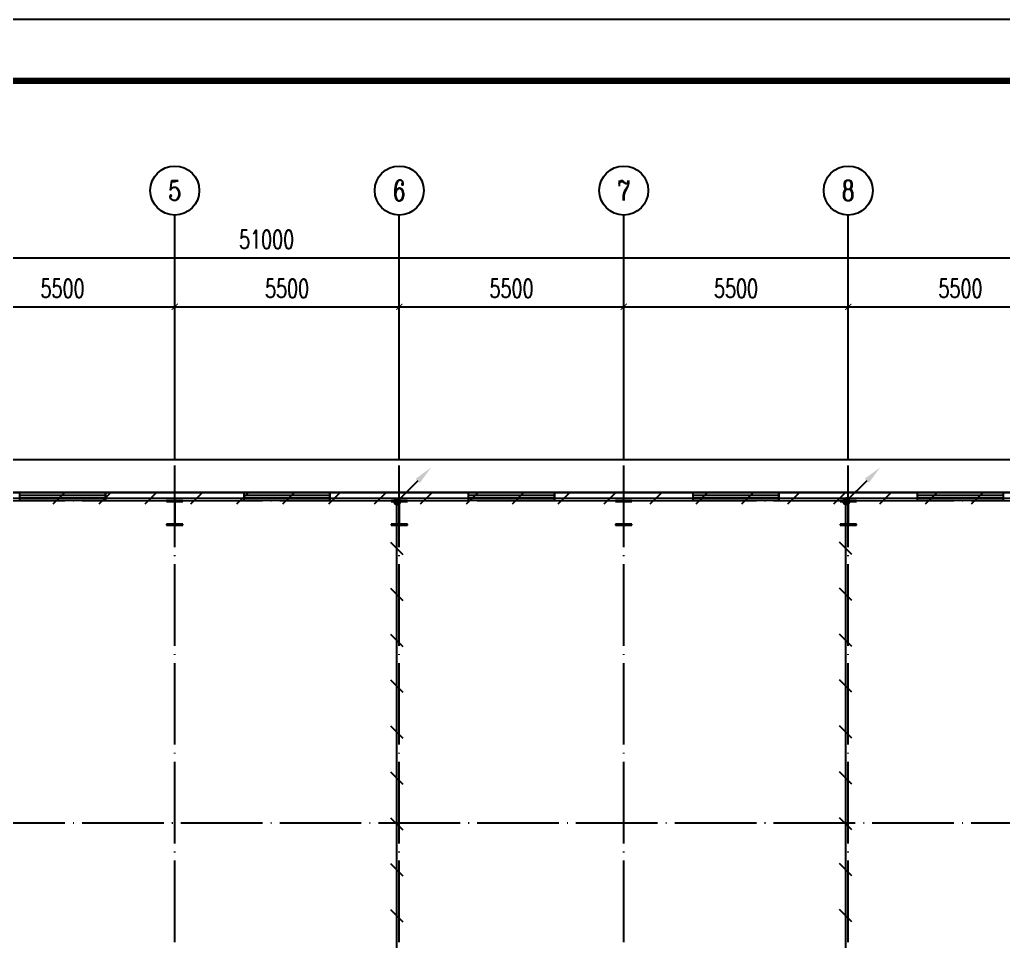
# Model space of a CAD drawing. Extents: x 1162612 to 1711260, y -157368 to 197905.
# Drawn here: x 1645139 to 1669239, y -49062 to -26475 of the extents above; entities that cross this region are included whole.
import ezdxf
from ezdxf.enums import TextEntityAlignment as Align

# ---------------------------------------------------------------- set-up
doc = ezdxf.new("R2010")
doc.units = 0
doc.header["$LTSCALE"] = 1000
doc.header["$MEASUREMENT"] = 0
doc.linetypes.add('CENTER2', pattern=[1.14, 0.75, -0.13, 0.13, -0.13])
doc.linetypes.add('DOTE', pattern=[2.42, 2, -0.2, 0.02, -0.2])
doc.layers.get('0').update_dxf_attribs({"linetype": 'CONTINUOUS'})
doc.layers.get('DEFPOINTS').update_dxf_attribs({"linetype": 'CONTINUOUS'})
for name, color, linetype in [('AXIS', 3, 'CONTINUOUS'), ('AXIS_TEXT', 7, 'CONTINUOUS'), ('COLUMN', 99, 'CONTINUOUS'), ('DOTE', 1, 'DOTE'), ('GROUND', 2, 'CONTINUOUS'), ('LWIRE', 4, 'CONTINUOUS'), ('PUB_TITLE', 4, 'CONTINUOUS'), ('SHTLN', 4, 'CONTINUOUS'), ('WALL', 9, 'CONTINUOUS'), ('WINDOW', 99, 'CONTINUOUS'), ('WIRE-接地', 4, 'CONTINUOUS')]:
    doc.layers.add(name, color=color, linetype=linetype)
doc.styles.add('_TCH_AXIS', font='COMPLEX', dxfattribs={"bigfont": 'GBCBIG'})
doc.styles.add('COMPLEX', font='COMPLEX')
doc.styles.add('DIM_FONT', font='SIMPLEX', dxfattribs={"width": 0.7, "bigfont": 'GBCBIG'})
doc.styles.get("Standard").update_dxf_attribs({"font": 'gbenor.shx', "bigfont": 'gbcbig.shx'})
doc.dimstyles.new('DIMN150', dxfattribs={"dimscale": 1.5, "dimtxt": 300, "dimasz": 100, "dimexe": 250, "dimexo": 300, "dimgap": 150, "dimtad": 1, "dimdec": 0, "dimzin": 0, "dimtxsty": 'DIM_FONT', "dimblk": 'ARCHTICK', "dimcen": 0.09, "dimclrt": 7, "dimazin": 3, "dimtfac": 1, "dimtdec": 0, "dimtix": 1, "dimtmove": 0, "dimatfit": 3, "dimtolj": 1, "dimtzin": 0})

# ---------------------------------------------------------------- blocks, each defined once
blk = doc.blocks.new('$TELECSYS$00000008')
blk.add_line((0.4, 0.4), (-0.4, -0.4))
blk = doc.blocks.new('$TELECSYS$00000079')
for p, q in [((0.7, 0.7), (0, 0)), ((0.104, 0.104), (0.104, 0.104)), ((-0.104, -0.104), (-0.104, -0.104))]:
    blk.add_line(p, q)
at = {"const_width": 0.142}
blk.add_lwpolyline([(-0.071, 0, 1), (0.071, 0, 1)], format="xyb", close=True, dxfattribs=at)
blk.add_solid([(0.63, 0.77), (0.77, 0.63), (1.15, 1.15)])
at = {"width": 0.8, "flags": 9}
blk.add_attdef('A', (0, 0), '', height=0.00002, dxfattribs=at)
blk = doc.blocks.new('_AXISO')
blk.add_circle((0, 0), 0.5)
at = {"layer": 'AXIS_TEXT', "style": 'COMPLEX', "width": 1.041667}
blk.add_attdef('A', text='', height=0.56, dxfattribs=at).set_placement((-0.25, -0.28), (0.25, -0.28), align=Align.FIT)
blk = doc.blocks.new('_ARCHTICK')
at = {"color": 0, "linetype": 'BYBLOCK', "const_width": 0.15}
blk.add_lwpolyline([(-0.5, -0.5), (0.5, 0.5)], dxfattribs=at)
blk = doc.blocks.new('*D136')
at = {"layer": 'AXIS', "color": 0}
for p, q in [((1734864, 100227), (1734864, 105102)), ((1785864, 100227), (1785864, 105102)), ((1734864, 104727), (1785864, 104727))]:
    blk.add_line(p, q, dxfattribs=at)
at = {"layer": 'DEFPOINTS', "color": 0}
for p in [(1785864, 104727), (1734864, 99777), (1785864, 99777)]:
    blk.add_point(p, dxfattribs=at)
at = {"layer": 'AXIS', "color": 0, "xscale": 150, "yscale": 150, "zscale": 150, "rotation": 180}
blk.add_blockref('_ARCHTICK', (1734864, 104727), dxfattribs=at)
at = {"layer": 'AXIS', "color": 0, "xscale": 150, "yscale": 150, "zscale": 150}
blk.add_blockref('_ARCHTICK', (1785864, 104727), dxfattribs=at)
at = {"layer": 'AXIS', "color": 7, "insert": (1760364, 105177), "char_height": 450, "attachment_point": 5, "style": 'DIM_FONT'}
blk.add_mtext('\\A1;51000', dxfattribs=at)
blk = doc.blocks.new('*D141')
at = {"layer": 'AXIS', "color": 0}
for p, q in [((1752614, 100227), (1752614, 103902)), ((1758114, 100227), (1758114, 103902)), ((1752614, 103527), (1758114, 103527))]:
    blk.add_line(p, q, dxfattribs=at)
at = {"layer": 'DEFPOINTS', "color": 0}
for p in [(1758114, 103527), (1752614, 99777), (1758114, 99777)]:
    blk.add_point(p, dxfattribs=at)
at = {"layer": 'AXIS', "color": 0, "xscale": 150, "yscale": 150, "zscale": 150, "rotation": 180}
blk.add_blockref('_ARCHTICK', (1752614, 103527), dxfattribs=at)
at = {"layer": 'AXIS', "color": 0, "xscale": 150, "yscale": 150, "zscale": 150}
blk.add_blockref('_ARCHTICK', (1758114, 103527), dxfattribs=at)
at = {"layer": 'AXIS', "color": 7, "insert": (1755364, 103977), "char_height": 450, "attachment_point": 5, "style": 'DIM_FONT'}
blk.add_mtext('\\A1;5500', dxfattribs=at)
blk = doc.blocks.new('*D142')
at = {"layer": 'AXIS', "color": 0}
for p, q in [((1758114, 100227), (1758114, 103902)), ((1763614, 100227), (1763614, 103902)), ((1758114, 103527), (1763614, 103527))]:
    blk.add_line(p, q, dxfattribs=at)
at = {"layer": 'DEFPOINTS', "color": 0}
for p in [(1763614, 103527), (1758114, 99777), (1763614, 99777)]:
    blk.add_point(p, dxfattribs=at)
at = {"layer": 'AXIS', "color": 0, "xscale": 150, "yscale": 150, "zscale": 150, "rotation": 180}
blk.add_blockref('_ARCHTICK', (1758114, 103527), dxfattribs=at)
at = {"layer": 'AXIS', "color": 0, "xscale": 150, "yscale": 150, "zscale": 150}
blk.add_blockref('_ARCHTICK', (1763614, 103527), dxfattribs=at)
at = {"layer": 'AXIS', "color": 7, "insert": (1760864, 103977), "char_height": 450, "attachment_point": 5, "style": 'DIM_FONT'}
blk.add_mtext('\\A1;5500', dxfattribs=at)
blk = doc.blocks.new('*D143')
at = {"layer": 'AXIS', "color": 0}
for p, q in [((1763614, 100227), (1763614, 103902)), ((1769114, 100227), (1769114, 103902)), ((1763614, 103527), (1769114, 103527))]:
    blk.add_line(p, q, dxfattribs=at)
at = {"layer": 'DEFPOINTS', "color": 0}
for p in [(1769114, 103527), (1763614, 99777), (1769114, 99777)]:
    blk.add_point(p, dxfattribs=at)
at = {"layer": 'AXIS', "color": 0, "xscale": 150, "yscale": 150, "zscale": 150, "rotation": 180}
blk.add_blockref('_ARCHTICK', (1763614, 103527), dxfattribs=at)
at = {"layer": 'AXIS', "color": 0, "xscale": 150, "yscale": 150, "zscale": 150}
blk.add_blockref('_ARCHTICK', (1769114, 103527), dxfattribs=at)
at = {"layer": 'AXIS', "color": 7, "insert": (1766364, 103977), "char_height": 450, "attachment_point": 5, "style": 'DIM_FONT'}
blk.add_mtext('\\A1;5500', dxfattribs=at)
blk = doc.blocks.new('*D144')
at = {"layer": 'AXIS', "color": 0}
for p, q in [((1769114, 100227), (1769114, 103902)), ((1774614, 100227), (1774614, 103902)), ((1769114, 103527), (1774614, 103527))]:
    blk.add_line(p, q, dxfattribs=at)
at = {"layer": 'DEFPOINTS', "color": 0}
for p in [(1774614, 103527), (1769114, 99777), (1774614, 99777)]:
    blk.add_point(p, dxfattribs=at)
at = {"layer": 'AXIS', "color": 0, "xscale": 150, "yscale": 150, "zscale": 150, "rotation": 180}
blk.add_blockref('_ARCHTICK', (1769114, 103527), dxfattribs=at)
at = {"layer": 'AXIS', "color": 0, "xscale": 150, "yscale": 150, "zscale": 150}
blk.add_blockref('_ARCHTICK', (1774614, 103527), dxfattribs=at)
at = {"layer": 'AXIS', "color": 7, "insert": (1771864, 103977), "char_height": 450, "attachment_point": 5, "style": 'DIM_FONT'}
blk.add_mtext('\\A1;5500', dxfattribs=at)
blk = doc.blocks.new('*D145')
at = {"layer": 'AXIS', "color": 0}
for p, q in [((1774614, 100227), (1774614, 103902)), ((1780114, 100227), (1780114, 103902)), ((1774614, 103527), (1780114, 103527))]:
    blk.add_line(p, q, dxfattribs=at)
at = {"layer": 'DEFPOINTS', "color": 0}
for p in [(1780114, 103527), (1774614, 99777), (1780114, 99777)]:
    blk.add_point(p, dxfattribs=at)
at = {"layer": 'AXIS', "color": 0, "xscale": 150, "yscale": 150, "zscale": 150, "rotation": 180}
blk.add_blockref('_ARCHTICK', (1774614, 103527), dxfattribs=at)
at = {"layer": 'AXIS', "color": 0, "xscale": 150, "yscale": 150, "zscale": 150}
blk.add_blockref('_ARCHTICK', (1780114, 103527), dxfattribs=at)
at = {"layer": 'AXIS', "color": 7, "insert": (1777364, 103977), "char_height": 450, "attachment_point": 5, "style": 'DIM_FONT'}
blk.add_mtext('\\A1;5500', dxfattribs=at)
blk = doc.blocks.new('$TCHSYS$WIN2D')
for p, q in [((-0.5, 0.5), (0.5, 0.5)), ((-0.5, 0.5), (-0.5, -0.5)), ((0.5, 0.5), (0.5, -0.5)), ((0.5, 0.167), (-0.5, 0.167)), ((0.5, -0.167), (-0.5, -0.167)), ((-0.5, -0.5), (0.5, -0.5))]:
    blk.add_line(p, q)
blk = doc.blocks.new('D2222')
at = {"color": 8}
blk.add_lwpolyline([(1734864.1, 98976.5), (1785864.1, 98976.5), (1785864.1, 66976.5), (1746864.1, 66976.5), (1746864.1, 82776.5), (1734864.1, 82776.5)], close=True, dxfattribs=at)
at = {"layer": 'AXIS', "color": 8}
for p, q in [((1758114.1, 99776.5), (1758114.1, 105776.5)), ((1763614.1, 99776.5), (1763614.1, 105776.5)), ((1769114.1, 99776.5), (1769114.1, 105776.5)), ((1774614.1, 99776.5), (1774614.1, 105776.5))]:
    blk.add_line(p, q, dxfattribs=at)
at = {"layer": 'COLUMN', "color": 8}
for p, q in [((1758314.1, 98776.5), (1757914.1, 98776.5)), ((1757914.1, 98776.5), (1757914.1, 98754.5)), ((1757914.1, 98754.5), (1758103.1, 98754.5)), ((1758103.1, 98754.5), (1758108.1, 98749.5)), ((1758108.1, 98749.5), (1758108.1, 98203.5)), ((1758120.1, 98749.5), (1758125.1, 98754.5)), ((1758120.1, 98203.5), (1758120.1, 98749.5)), ((1758125.1, 98754.5), (1758314.1, 98754.5)), ((1758314.1, 98754.5), (1758314.1, 98776.5)), ((1763814.1, 98776.5), (1763414.1, 98776.5)), ((1763414.1, 98776.5), (1763414.1, 98754.5)), ((1763414.1, 98754.5), (1763603.1, 98754.5)), ((1763603.1, 98754.5), (1763608.1, 98749.5)), ((1763608.1, 98749.5), (1763608.1, 98203.5)), ((1763620.1, 98749.5), (1763625.1, 98754.5)), ((1763620.1, 98203.5), (1763620.1, 98749.5)), ((1763625.1, 98754.5), (1763814.1, 98754.5)), ((1763814.1, 98754.5), (1763814.1, 98776.5)), ((1769314.1, 98776.5), (1768914.1, 98776.5)), ((1768914.1, 98776.5), (1768914.1, 98754.5)), ((1768914.1, 98754.5), (1769103.1, 98754.5)), ((1769103.1, 98754.5), (1769108.1, 98749.5)), ((1769108.1, 98749.5), (1769108.1, 98203.5)), ((1769120.1, 98749.5), (1769125.1, 98754.5)), ((1769120.1, 98203.5), (1769120.1, 98749.5)), ((1769125.1, 98754.5), (1769314.1, 98754.5)), ((1769314.1, 98754.5), (1769314.1, 98776.5)), ((1774814.1, 98776.5), (1774414.1, 98776.5)), ((1774414.1, 98776.5), (1774414.1, 98754.5)), ((1774414.1, 98754.5), (1774603.1, 98754.5)), ((1774603.1, 98754.5), (1774608.1, 98749.5)), ((1774608.1, 98749.5), (1774608.1, 98203.5)), ((1774620.1, 98749.5), (1774625.1, 98754.5)), ((1774620.1, 98203.5), (1774620.1, 98749.5)), ((1774625.1, 98754.5), (1774814.1, 98754.5)), ((1774814.1, 98754.5), (1774814.1, 98776.5)), ((1758103.1, 98198.5), (1757914.1, 98198.5)), ((1757914.1, 98198.5), (1757914.1, 98176.5)), ((1757914.1, 98176.5), (1758314.1, 98176.5)), ((1758108.1, 98203.5), (1758103.1, 98198.5)), ((1758125.1, 98198.5), (1758120.1, 98203.5)), ((1758314.1, 98198.5), (1758125.1, 98198.5)), ((1758314.1, 98176.5), (1758314.1, 98198.5)), ((1763603.1, 98198.5), (1763414.1, 98198.5)), ((1763414.1, 98198.5), (1763414.1, 98176.5)), ((1763414.1, 98176.5), (1763814.1, 98176.5)), ((1763608.1, 98203.5), (1763603.1, 98198.5)), ((1763625.1, 98198.5), (1763620.1, 98203.5)), ((1763814.1, 98198.5), (1763625.1, 98198.5)), ((1763814.1, 98176.5), (1763814.1, 98198.5)), ((1769103.1, 98198.5), (1768914.1, 98198.5)), ((1768914.1, 98198.5), (1768914.1, 98176.5)), ((1768914.1, 98176.5), (1769314.1, 98176.5)), ((1769108.1, 98203.5), (1769103.1, 98198.5)), ((1769125.1, 98198.5), (1769120.1, 98203.5)), ((1769314.1, 98198.5), (1769125.1, 98198.5)), ((1769314.1, 98176.5), (1769314.1, 98198.5)), ((1774603.1, 98198.5), (1774414.1, 98198.5)), ((1774414.1, 98198.5), (1774414.1, 98176.5)), ((1774414.1, 98176.5), (1774814.1, 98176.5)), ((1774608.1, 98203.5), (1774603.1, 98198.5)), ((1774625.1, 98198.5), (1774620.1, 98203.5)), ((1774814.1, 98198.5), (1774625.1, 98198.5)), ((1774814.1, 98176.5), (1774814.1, 98198.5))]:
    blk.add_line(p, q, dxfattribs=at)
at = {"layer": 'DOTE', "color": 8}
for p, q in [((1758114.1, 66176.5), (1758114.1, 99776.5)), ((1763614.1, 66176.5), (1763614.1, 99776.5)), ((1769114.1, 66176.5), (1769114.1, 99776.5)), ((1774614.1, 66176.5), (1774614.1, 99776.5)), ((1734064.1, 98776.5), (1786664.1, 98776.5)), ((1734064.1, 98776.5), (1786664.1, 98776.5)), ((1734064.1, 90876.5), (1786664.1, 90876.5))]:
    blk.add_line(p, q, dxfattribs=at)
at = {"layer": 'GROUND', "color": 8}
for p, q in [((1786664.1, 99776.5), (1734064.1, 99776.5)), ((1785864.1, 98976.5), (1734864.1, 98976.5))]:
    blk.add_line(p, q, dxfattribs=at)
at = {"layer": 'WALL', "color": 8}
for p, q in [((1758114.1, 98976.5), (1756414.1, 98976.5)), ((1756414.1, 98976.5), (1756414.1, 98776.5)), ((1759814.1, 98976.5), (1758114.1, 98976.5)), ((1759814.1, 98776.5), (1759814.1, 98976.5)), ((1763614.1, 98976.5), (1761914.1, 98976.5)), ((1761914.1, 98976.5), (1761914.1, 98776.5)), ((1765314.1, 98976.5), (1763614.1, 98976.5)), ((1765314.1, 98776.5), (1765314.1, 98976.5)), ((1769114.1, 98976.5), (1767414.1, 98976.5)), ((1767414.1, 98976.5), (1767414.1, 98776.5)), ((1770814.1, 98976.5), (1769114.1, 98976.5)), ((1770814.1, 98776.5), (1770814.1, 98976.5)), ((1774614.1, 98976.5), (1772914.1, 98976.5)), ((1772914.1, 98976.5), (1772914.1, 98776.5)), ((1776314.1, 98976.5), (1774614.1, 98976.5)), ((1776314.1, 98776.5), (1776314.1, 98976.5)), ((1756414.1, 98776.5), (1757914.1, 98776.5)), ((1758314.1, 98776.5), (1759814.1, 98776.5)), ((1761914.1, 98776.5), (1763414.1, 98776.5)), ((1763814.1, 98776.5), (1765314.1, 98776.5)), ((1767414.1, 98776.5), (1768914.1, 98776.5)), ((1769314.1, 98776.5), (1770814.1, 98776.5)), ((1772914.1, 98776.5), (1774414.1, 98776.5)), ((1774814.1, 98776.5), (1776314.1, 98776.5))]:
    blk.add_line(p, q, dxfattribs=at)
at = {"layer": 'AXIS', "color": 8}
ref = blk.add_blockref('_AXISO', (1758114.1, 106376.5), dxfattribs=dict(at, xscale=1200, yscale=1200, zscale=1200))
ref.add_attrib('A', '5', dxfattribs={"layer": 'AXIS_TEXT', "color": 8, "height": 493.2, "style": '_TCH_AXIS'}).set_placement((1757949.7, 106129.9), (1758278.5, 106129.9), align=Align.FIT)
ref = blk.add_blockref('_AXISO', (1763614.1, 106376.5), dxfattribs=dict(at, xscale=1200, yscale=1200, zscale=1200))
ref.add_attrib('A', '6', dxfattribs={"layer": 'AXIS_TEXT', "color": 8, "height": 506.1, "style": '_TCH_AXIS', "width": 0.928571}).set_placement((1763457.5, 106123.5), (1763770.8, 106123.5), align=Align.FIT)
ref = blk.add_blockref('_AXISO', (1769114.1, 106376.5), dxfattribs=dict(at, xscale=1200, yscale=1200, zscale=1200))
ref.add_attrib('A', '7', dxfattribs={"layer": 'AXIS_TEXT', "color": 8, "height": 493.2, "style": '_TCH_AXIS'}).set_placement((1768949.7, 106129.9), (1769278.5, 106129.9), align=Align.FIT)
ref = blk.add_blockref('_AXISO', (1774614.1, 106376.5), dxfattribs=dict(at, xscale=1200, yscale=1200, zscale=1200))
ref.add_attrib('A', '8', dxfattribs={"layer": 'AXIS_TEXT', "color": 8, "height": 493.2, "style": '_TCH_AXIS'}).set_placement((1774449.7, 106129.9), (1774778.5, 106129.9), align=Align.FIT)
at = {"layer": 'WINDOW', "color": 8, "xscale": 2100, "yscale": 200, "zscale": 2100, "rotation": 180}
for p in [(1755364.1, 98876.5), (1760864.1, 98876.5), (1766364.1, 98876.5), (1771864.1, 98876.5), (1777364.1, 98876.5)]:
    blk.add_blockref('$TCHSYS$WIN2D', p, dxfattribs=at)
at = {"layer": 'AXIS', "color": 8}
for p1, p2, distance, picture, middle in [((1734864.1, 99776.5), (1785864.1, 99776.5), 4950, '*D136', (1760364.1, 105176.5)), ((1752614.1, 99776.5), (1758114.1, 99776.5), 3750, '*D141', (1755364.1, 103976.5)), ((1758114.1, 99776.5), (1763614.1, 99776.5), 3750, '*D142', (1760864.1, 103976.5)), ((1763614.1, 99776.5), (1769114.1, 99776.5), 3750, '*D143', (1766364.1, 103976.5)), ((1769114.1, 99776.5), (1774614.1, 99776.5), 3750, '*D144', (1771864.1, 103976.5)), ((1774614.1, 99776.5), (1780114.1, 99776.5), 3750, '*D145', (1777364.1, 103976.5))]:
    dim = blk.add_aligned_dim(p1=p1, p2=p2, distance=distance, dimstyle='DIMN150', dxfattribs=at)
    dim.commit()
    dim.dimension.update_dxf_attribs({"geometry": picture, "text_midpoint": middle})

msp = doc.modelspace()

# ---------------------------------------------------------------- linework, layer by layer
at = {"layer": 'PUB_TITLE'}
msp.add_lwpolyline([(1604543, -89475), (1693643, -89475), (1693643, -26475), (1604543, -26475)], close=True, dxfattribs=at)
at = {"layer": 'PUB_TITLE', "const_width": 150}
msp.add_lwpolyline([(1608293, -87975), (1692143, -87975), (1692143, -27975), (1608293, -27975)], close=True, dxfattribs=at)
at = {"layer": 'WIRE-接地', "linetype": 'CENTER2', "const_width": 45}
for points in [[(1625848, -38201), (1676533, -38202), (1676533, -69916), (1637840, -69916), (1637840, -54116), (1625848, -54116), (1625848, -38201)], [(1654377, -69916), (1654377, -38201)], [(1665377, -38201), (1665377, -69916)]]:
    msp.add_lwpolyline(points, dxfattribs=at)

# ---------------------------------------------------------------- block references
msp.add_blockref('D2222', (-109175, -137039))
at = {"layer": 'LWIRE', "xscale": 720, "yscale": 720, "zscale": 720}
for p in [(1654389, -38281), (1665392, -38278)]:
    msp.add_blockref('$TELECSYS$00000079', p, dxfattribs=at)
at = {"layer": 'SHTLN', "xscale": 375, "yscale": 375, "zscale": 375}
for p in [(1646102, -38202), (1647227, -38202), (1648352, -38202), (1649477, -38202), (1650602, -38202), (1651727, -38202), (1652852, -38202), (1653977, -38202), (1655102, -38202), (1656227, -38202), (1657352, -38202), (1658477, -38202), (1659602, -38202), (1660727, -38202), (1661852, -38202), (1662977, -38202), (1664102, -38202), (1665227, -38202), (1666352, -38202), (1667477, -38202), (1668602, -38202)]:
    msp.add_blockref('$TELECSYS$00000008', p, dxfattribs=at)
for p, rotation in [((1654377, -39433), 89.99945106382023), ((1665377, -39433), 270), ((1654377, -40558), 89.99945106382023), ((1665377, -40558), 270), ((1654377, -41683), 89.99945106382023), ((1665377, -41683), 270), ((1654377, -42808), 89.99945106382023), ((1665377, -42808), 270), ((1654377, -43933), 89.99945106382023), ((1665377, -43933), 270), ((1654377, -45058), 89.99945106382023), ((1665377, -45058), 270), ((1654377, -46183), 89.99945106382023), ((1665377, -46183), 270), ((1654377, -47308), 89.99945106382023), ((1665377, -47308), 270), ((1654377, -48433), 89.99945106382023), ((1665377, -48433), 270)]:
    msp.add_blockref('$TELECSYS$00000008', p, dxfattribs=dict(at, rotation=rotation))

doc.saveas('drawing.dxf')
